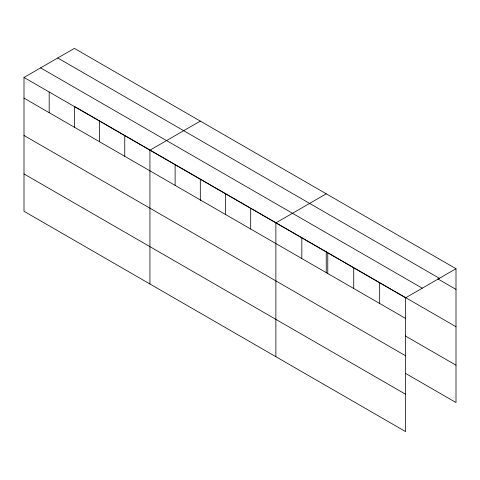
<?xml version="1.0" encoding="UTF-8"?>
<svg xmlns="http://www.w3.org/2000/svg" width="480" height="480" viewBox="0 0 480 480"><rect width="100%" height="100%" fill="white"/><g stroke="black" fill="none" stroke-linecap="round" stroke-linejoin="round"><path stroke-width="0.72" d="M24 77.466L405.63 297.798L405.63 431.616L24 211.284L24 77.466L74.37 48.384L456 268.716L456 402.534L405.396 373.314M200.31 121.092L149.934 150.174L149.934 283.992M326.244 193.806L275.874 222.888L275.874 356.7M405.63 297.798L456 268.716M57.75 57.984L439.374 278.31M437.832 278.898L456 289.386M40.626 67.872L422.25 288.204M175.122 164.562L74.37 106.392L74.376 127.218M175.77 164.934L250.038 207.81M250.686 208.188L456 326.724M24 98.136L405.63 318.468M405.396 335.976L456 365.196M24 135.474L405.63 355.806M24 173.946L405.63 394.278M379.674 282.816L379.674 303.486M353.724 267.834L353.724 288.504M327.774 252.852L327.774 273.522M326.244 251.808L326.244 272.526M301.824 237.87L301.824 258.54M250.686 208.344L250.686 229.014M225.498 193.8L225.498 214.47M200.31 179.1L200.31 200.556M175.122 164.718L175.122 185.388M124.752 135.636L124.752 156.306M99.564 121.092L99.564 141.762M49.188 92.01L49.188 112.68"/></g></svg>
